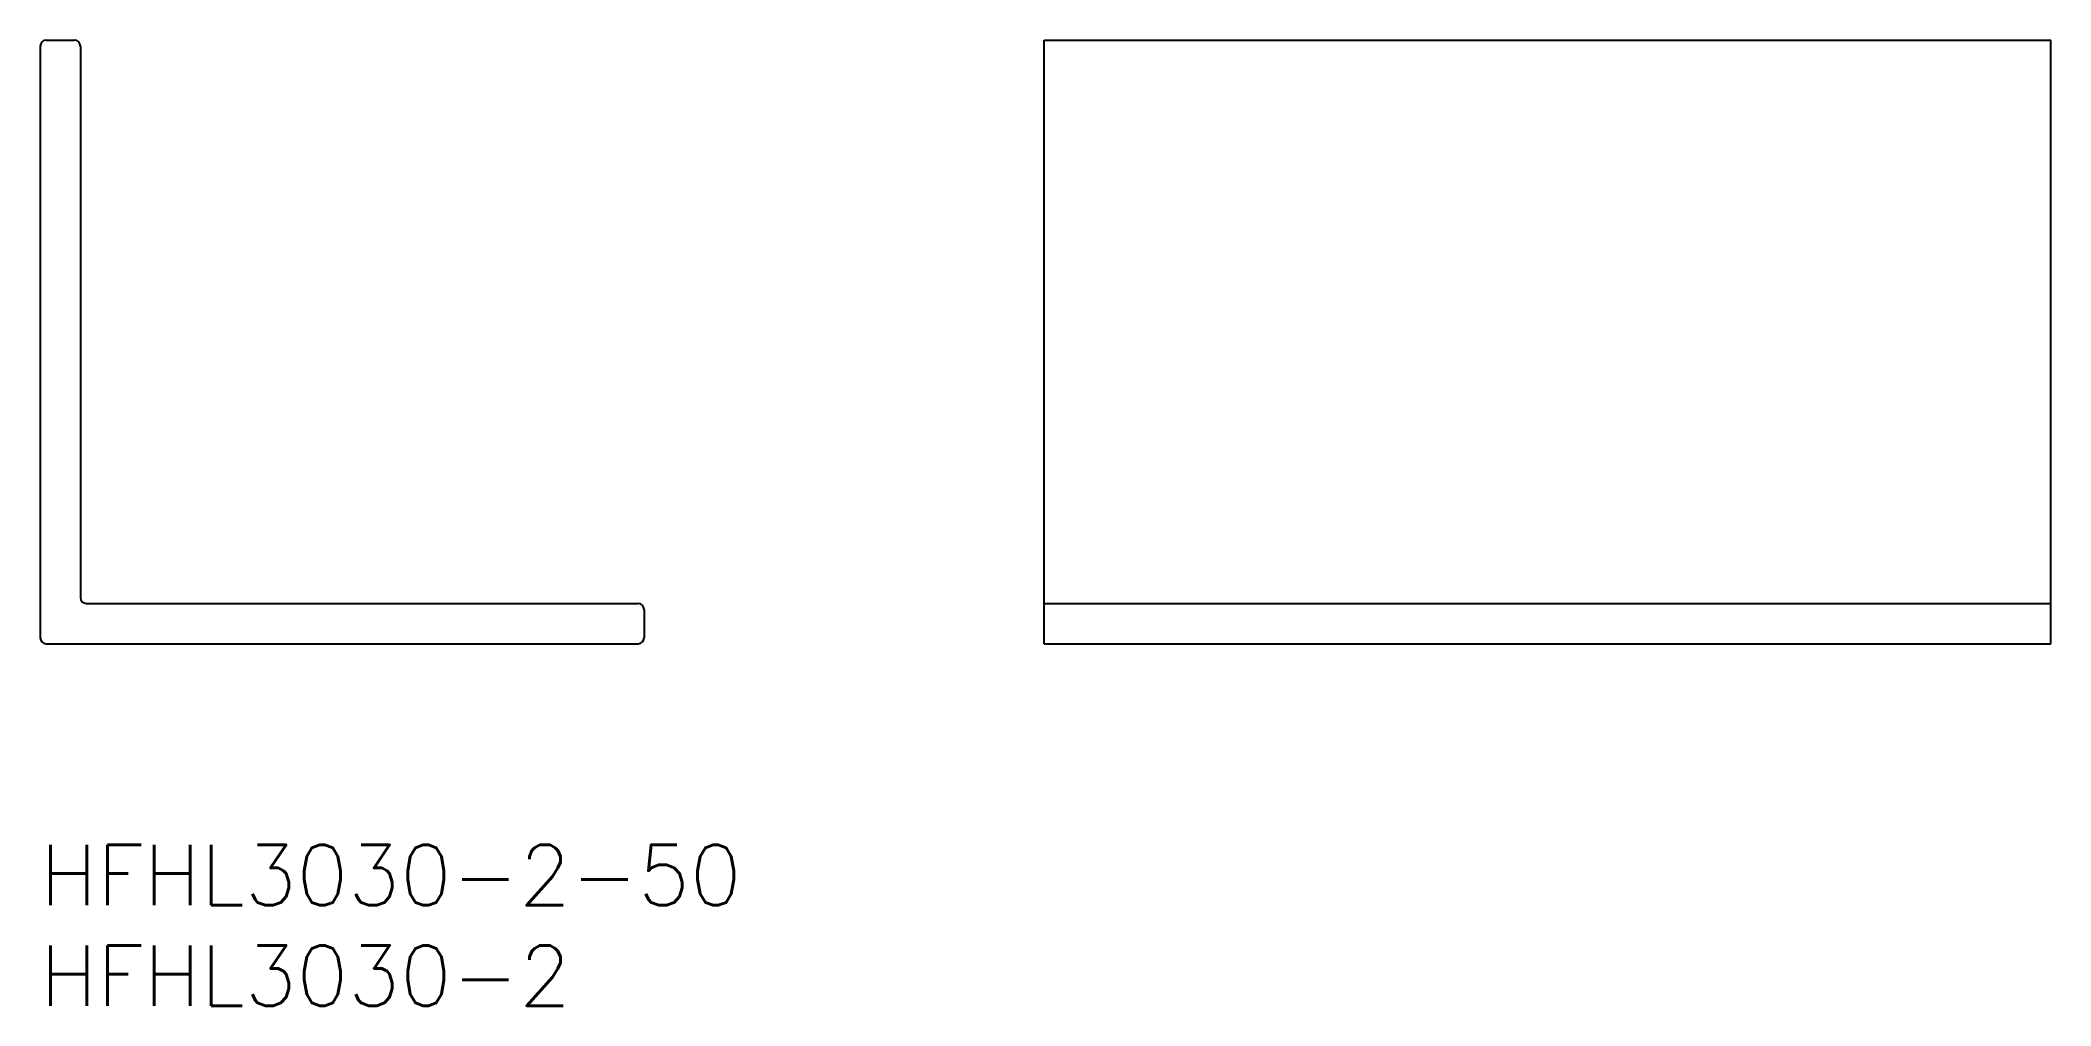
# Model space of a CAD drawing. Extents: x 0 to 99.9, y -8 to 40.
import ezdxf

# ---------------------------------------------------------------- set-up
doc = ezdxf.new("R2010")
doc.units = 0
doc.header["$LTSCALE"] = 0.5
doc.layers.add('MSM_CONTINUOUS', color=7, linetype='CONTINUOUS')
doc.layers.add('MSM_PART_NUMBER', color=7, linetype='CONTINUOUS')
doc.styles.get("Standard").update_dxf_attribs({"font": 'txt.shx', "height": 3, "bigfont": 'bigfont.shx'})

# ---------------------------------------------------------------- blocks, each defined once
blk = doc.blocks.new('*U2')
at = {"layer": 'MSM_PART_NUMBER'}
blk.add_text('HFHL3030-2-50', height=3, dxfattribs=at).set_placement((0, -3))
blk = doc.blocks.new('*U3')
at = {"layer": 'MSM_PART_NUMBER'}
blk.add_text('HFHL3030-2', height=3, dxfattribs=at).set_placement((0, -8))

msp = doc.modelspace()

# ---------------------------------------------------------------- linework, layer by layer
at = {"layer": 'MSM_CONTINUOUS'}
for p, q in [((0.3, 40), (1.7, 40)), ((49.88, 40), (99.88, 40)), ((49.88, 10), (49.88, 40)), ((99.88, 10), (99.88, 40)), ((0, 39.7), (0, 10.3)), ((2, 39.7), (2, 12.3)), ((2.3, 12), (29.7, 12)), ((49.88, 12), (99.88, 12)), ((30, 11.7), (30, 10.3)), ((0.3, 10), (29.7, 10)), ((49.88, 10), (99.88, 10))]:
    msp.add_line(p, q, dxfattribs=at)
for centre, start, end in [((0.3, 39.7), 90, 180), ((1.7, 39.7), 0, 90), ((2.3, 12.3), 180, 270), ((29.7, 11.7), 0, 90), ((0.3, 10.3), 180, 270), ((29.7, 10.3), 270, 0)]:
    msp.add_arc(centre, 0.3, start, end, dxfattribs=at)

# ---------------------------------------------------------------- block references
for name in ['*U2', '*U3']:
    msp.add_blockref(name, (0, 0), dxfattribs=at)

doc.saveas('drawing.dxf')
